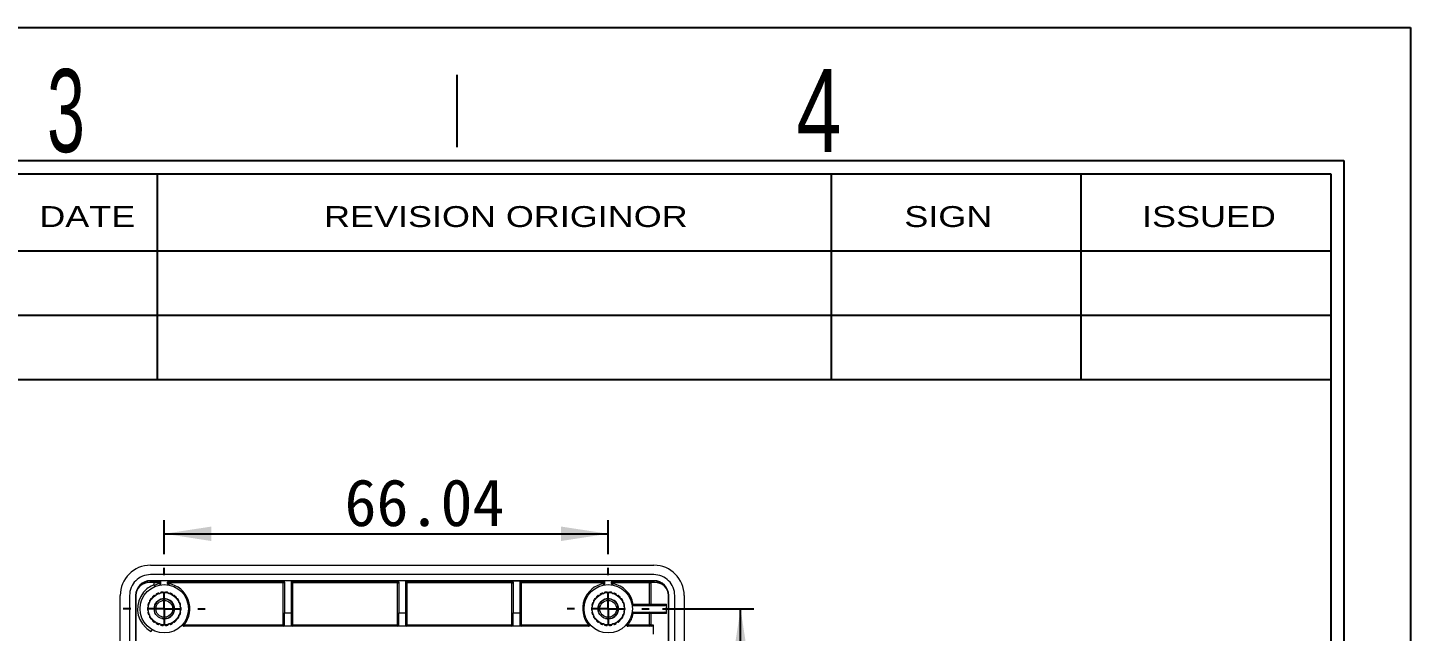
# Model space of a CAD drawing. Header units: millimetres. Extents: x 3 to 590, y 3 to 417.
# Drawn here: x 384.5 to 590.2, y 327.5 to 417.3 of the extents above; entities that cross this region are included whole.
import ezdxf

# ---------------------------------------------------------------- set-up
doc = ezdxf.new("R2010")
doc.units = ezdxf.units.MM
doc.header["$LTSCALE"] = 2
doc.layers.add('SLD-0', color=179, linetype='Continuous')
doc.styles.add('SLDTEXTSTYLE0', font='SIMSUN.TTC', dxfattribs={"width": 0.67})
doc.styles.add('SLDTEXTSTYLE11', font='ARIAL.TTF', dxfattribs={"width": 1.2324})
doc.styles.add('SLDTEXTSTYLE15', font='SIMSUN.TTC')
doc.styles.add('SLDTEXTSTYLE6', font='GOTHIC.TTF', dxfattribs={"width": 0.7304})
doc.styles.add('SLDTEXTSTYLE7', font='GOTHIC.TTF', dxfattribs={"width": 0.61171})
doc.dimstyles.new('SLDDIMSTYLE0', dxfattribs={"dimtxt": 7, "dimasz": 7, "dimexe": 0, "dimexo": 0.0625, "dimgap": 1.75, "dimtad": 2, "dimrnd": 1e-09, "dimzin": 12, "dimdsep": 46, "dimtxsty": 'SLDTEXTSTYLE0', "dimsah": 1, "dimcen": 0.09, "dimadec": 0, "dimazin": 3, "dimtfac": 1, "dimtofl": 0, "dimtmove": 0, "dimatfit": 3, "dimfxl": 0, "dimfrac": 2, "dimtolj": 1, "dimtzin": 12, "dimarcsym": 0})

# ---------------------------------------------------------------- blocks, each defined once
blk = doc.blocks.new('_D_6')
at = {"layer": 'SLD-0', "color": 5}
for p, q in [((404.84, 339), (404.84, 344.06)), ((470.88, 339), (470.88, 344.06)), ((404.84, 342.06), (470.88, 342.06))]:
    blk.add_line(p, q, dxfattribs=at)
for points in [[(404.84, 342.06), (411.84, 340.98), (411.84, 343.13)], [(470.88, 342.06), (463.88, 343.13), (463.88, 340.98)]]:
    blk.add_solid(points, dxfattribs=at)
at = {"layer": 'SLD-0', "color": 5, "insert": (431.65, 350.2), "char_height": 7, "attachment_point": 1, "style": 'SLDTEXTSTYLE15'}
blk.add_mtext('66.04', dxfattribs=at)
blk = doc.blocks.new('_D_7')
at = {"layer": 'SLD-0', "color": 5}
for p, q in [((478.98, 330.9), (492.57, 330.9)), ((490.57, 216.09), (490.57, 330.9)), ((478.98, 216.09), (492.57, 216.09))]:
    blk.add_line(p, q, dxfattribs=at)
for points in [[(490.57, 330.9), (489.49, 323.9), (491.65, 323.9)], [(490.57, 216.09), (491.65, 223.09), (489.49, 223.09)]]:
    blk.add_solid(points, dxfattribs=at)
at = {"layer": 'SLD-0', "color": 5, "insert": (482.43, 271.14), "char_height": 7, "attachment_point": 1, "rotation": 90, "style": 'SLDTEXTSTYLE15'}
blk.add_mtext('114.81', dxfattribs=at)
blk = doc.blocks.new('SW_CENTERMARKSYMBOL_0')
at = {"layer": 'SLD-0', "color": 0}
for p, q in [((0, 5), (0, 6.1)), ((0, 0), (0, 2.5)), ((-5, 0), (-6.1, 0)), ((0, 0), (-2.5, 0)), ((0, 0), (0, -2.5)), ((0, 0), (2.5, 0)), ((5, 0), (6.1, 0)), ((0, -5), (0, -6.1))]:
    blk.add_line(p, q, dxfattribs=at)
blk = doc.blocks.new('SW_CENTERMARKSYMBOL_3')
at = {"layer": 'SLD-0', "color": 0}
for p, q in [((0, 5), (0, 6.1)), ((0, 0), (0, 2.5)), ((-5, 0), (-6.1, 0)), ((0, 0), (-2.5, 0)), ((0, 0), (0, -2.5)), ((0, 0), (2.5, 0)), ((5, 0), (6.1, 0)), ((0, -5), (0, -6.1))]:
    blk.add_line(p, q, dxfattribs=at)

msp = doc.modelspace()

# ---------------------------------------------------------------- linework, layer by layer
at = {"color": 7, "linetype": 'Continuous', "lineweight": 15}
for p, q in [((402.782, 337.381), (477.684, 337.381)), ((477.683, 335.981), (402.783, 335.981)), ((403.305, 334.76), (402.695, 334.785)), ((477.683, 335.081), (402.783, 335.081)), ((402.879, 334.985), (402.783, 335.081)), ((402.879, 334.985), (403.438, 334.962)), ((404.343, 334.762), (403.305, 334.762)), ((403.305, 334.76), (403.305, 334.452)), ((403.438, 334.962), (404.143, 334.962)), ((405.543, 335.056), (404.143, 335.056)), ((404.143, 334.962), (404.143, 335.056)), ((404.343, 334.636), (404.343, 334.856)), ((405.343, 334.636), (405.343, 334.856)), ((405.543, 334.762), (405.343, 334.762)), ((405.543, 334.636), (405.343, 334.636)), ((405.543, 335.056), (405.543, 334.962)), ((405.543, 334.962), (422.533, 334.962)), ((405.543, 334.762), (405.543, 334.962)), ((405.543, 334.762), (405.543, 334.636)), ((422.533, 334.762), (405.543, 334.762)), ((423.933, 335.056), (422.533, 335.056)), ((422.533, 334.962), (422.533, 335.056)), ((422.533, 334.762), (422.533, 334.962)), ((422.733, 334.762), (422.533, 334.762)), ((422.533, 328.501), (422.533, 334.762)), ((422.733, 334.856), (422.733, 330.301)), ((423.733, 334.856), (423.733, 330.301)), ((423.733, 334.762), (423.933, 334.762)), ((423.933, 335.056), (423.933, 334.962)), ((423.933, 334.962), (439.533, 334.962)), ((423.933, 334.962), (423.933, 334.762)), ((423.933, 334.762), (423.933, 328.501)), ((439.533, 334.762), (423.933, 334.762)), ((440.933, 335.056), (439.533, 335.056)), ((439.533, 334.962), (439.533, 335.056)), ((439.533, 334.762), (439.533, 334.962)), ((439.533, 334.762), (439.733, 334.762)), ((439.533, 328.501), (439.533, 334.762)), ((439.733, 334.856), (439.733, 330.301)), ((440.733, 334.856), (440.733, 330.301)), ((440.933, 334.762), (440.733, 334.762)), ((440.933, 335.056), (440.933, 334.962)), ((440.933, 334.962), (456.533, 334.962)), ((440.933, 334.762), (440.933, 334.962)), ((440.933, 334.762), (440.933, 328.501)), ((456.533, 334.762), (440.933, 334.762)), ((456.533, 335.056), (457.933, 335.056)), ((456.533, 334.962), (456.533, 335.056)), ((456.533, 334.762), (456.533, 334.962)), ((456.533, 334.762), (456.733, 334.762)), ((456.533, 328.501), (456.533, 334.762)), ((456.733, 334.856), (456.733, 330.301)), ((457.733, 334.856), (457.733, 330.301)), ((457.733, 334.762), (457.933, 334.762)), ((457.933, 335.056), (457.933, 334.962)), ((457.933, 334.962), (470.183, 334.962)), ((457.933, 334.962), (457.933, 334.762)), ((457.933, 334.762), (457.933, 328.501)), ((470.183, 334.762), (457.933, 334.762)), ((471.583, 335.056), (470.183, 335.056)), ((470.183, 334.962), (470.183, 335.056)), ((470.183, 334.762), (470.183, 334.962)), ((470.183, 334.636), (470.183, 334.762)), ((470.183, 334.762), (470.383, 334.762)), ((470.183, 334.636), (470.383, 334.636)), ((470.383, 334.636), (470.383, 334.856)), ((471.383, 334.636), (471.383, 334.856)), ((471.383, 334.762), (471.583, 334.762)), ((471.383, 334.636), (471.583, 334.636)), ((471.583, 335.056), (471.583, 334.962)), ((471.583, 334.962), (477.028, 334.962)), ((471.583, 334.962), (471.583, 334.762)), ((471.583, 334.762), (471.583, 334.636)), ((477.028, 334.762), (471.583, 334.762)), ((477.028, 334.962), (477.587, 334.985)), ((477.028, 334.962), (477.028, 334.762)), ((477.028, 334.762), (477.212, 334.762)), ((477.028, 331.601), (477.028, 334.762)), ((477.771, 334.785), (477.212, 334.762)), ((477.212, 334.762), (477.212, 331.601)), ((477.683, 335.081), (477.587, 334.985)), ((398.283, 208.157), (398.283, 332.882)), ((399.683, 332.881), (399.683, 208.081)), ((400.583, 332.881), (400.583, 208.442)), ((400.583, 332.881), (400.593, 332.871)), ((400.593, 208.552), (400.593, 332.871)), ((400.609, 332.871), (400.593, 332.871)), ((400.609, 332.871), (400.609, 208.552)), ((474.618, 331.601), (474.618, 331.401)), ((474.618, 331.601), (477.028, 331.601)), ((474.618, 331.401), (479.32, 331.401)), ((477.028, 331.601), (477.028, 331.401)), ((477.028, 331.601), (477.212, 331.601)), ((477.212, 331.601), (479.538, 331.601)), ((479.538, 330.201), (479.538, 331.601)), ((479.872, 332.871), (479.857, 332.871)), ((479.857, 208.552), (479.857, 332.871)), ((479.872, 332.871), (479.882, 332.881)), ((479.872, 332.871), (479.872, 208.552)), ((479.882, 208.442), (479.882, 332.881)), ((480.782, 208.081), (480.782, 332.881)), ((482.183, 332.882), (482.183, 208.157)), ((422.733, 330.301), (423.733, 330.301)), ((422.733, 328.301), (422.733, 330.301)), ((423.733, 330.301), (423.733, 328.301)), ((439.733, 330.301), (440.733, 330.301)), ((439.733, 328.301), (439.733, 330.301)), ((440.733, 330.301), (440.733, 328.301)), ((456.733, 330.301), (457.733, 330.301)), ((456.733, 328.301), (456.733, 330.301)), ((457.733, 330.301), (457.733, 328.301)), ((474.618, 330.401), (479.32, 330.401)), ((474.618, 330.201), (474.618, 330.401)), ((477.028, 330.201), (474.618, 330.201)), ((477.028, 330.401), (477.028, 330.201)), ((477.212, 330.201), (477.028, 330.201)), ((477.028, 328.501), (477.028, 330.201)), ((477.212, 330.201), (477.212, 328.501)), ((479.538, 330.201), (477.212, 330.201)), ((407.789, 328.301), (407.789, 328.501)), ((407.789, 328.501), (422.533, 328.501)), ((422.533, 328.301), (407.789, 328.301)), ((422.533, 328.301), (422.533, 328.501)), ((422.733, 328.501), (422.533, 328.501)), ((423.733, 328.301), (422.733, 328.301)), ((423.733, 328.501), (423.933, 328.501)), ((423.933, 328.301), (423.933, 328.501)), ((423.933, 328.501), (439.533, 328.501)), ((439.533, 328.301), (423.933, 328.301)), ((439.533, 328.501), (439.733, 328.501)), ((439.533, 328.501), (439.533, 328.301)), ((440.733, 328.301), (439.733, 328.301)), ((440.733, 328.501), (440.933, 328.501)), ((440.933, 328.301), (440.933, 328.501)), ((440.933, 328.501), (456.533, 328.501)), ((456.533, 328.301), (440.933, 328.301)), ((456.733, 328.501), (456.533, 328.501)), ((456.533, 328.301), (456.533, 328.501)), ((457.733, 328.301), (456.733, 328.301)), ((457.733, 328.501), (457.933, 328.501)), ((457.933, 328.301), (457.933, 328.501)), ((457.933, 328.501), (467.937, 328.501)), ((467.937, 328.301), (457.933, 328.301)), ((467.937, 328.301), (467.937, 328.501)), ((473.829, 328.501), (473.829, 328.301)), ((473.829, 328.501), (477.028, 328.501)), ((477.368, 328.301), (473.829, 328.301)), ((477.028, 328.301), (477.028, 328.501)), ((477.212, 328.501), (477.028, 328.501)), ((477.212, 328.501), (477.585, 328.501)), ((477.585, 328.501), (477.585, 327.101))]:
    msp.add_line(p, q, dxfattribs=at)
at = {"color": 7, "linetype": 'Continuous', "lineweight": 15, "flags": 128}
for points in [[(405.543, 334.636), (405.536, 334.598), (405.529, 334.561), (405.522, 334.527), (405.517, 334.497), (405.512, 334.473), (405.509, 334.455), (405.507, 334.443), (405.506, 334.44)], [(470.183, 334.636), (470.19, 334.598), (470.197, 334.561), (470.203, 334.527), (470.209, 334.497), (470.213, 334.473), (470.217, 334.455), (470.219, 334.443), (470.22, 334.44)], [(471.546, 334.44), (471.547, 334.443), (471.549, 334.455), (471.552, 334.473), (471.557, 334.497), (471.562, 334.527), (471.569, 334.561), (471.576, 334.598), (471.583, 334.636)], [(474.618, 331.601), (474.579, 331.594), (474.543, 331.587), (474.509, 331.581), (474.479, 331.575), (474.454, 331.571), (474.436, 331.567), (474.425, 331.565), (474.421, 331.564)], [(474.618, 330.201), (474.579, 330.208), (474.543, 330.215), (474.509, 330.222), (474.479, 330.227), (474.454, 330.232), (474.436, 330.235), (474.425, 330.237), (474.421, 330.238)], [(407.634, 328.628), (407.637, 328.625), (407.646, 328.618), (407.66, 328.606), (407.679, 328.591), (407.703, 328.571), (407.73, 328.55), (407.759, 328.526), (407.789, 328.501)], [(467.937, 328.501), (467.967, 328.526), (467.996, 328.55), (468.023, 328.571), (468.046, 328.591), (468.066, 328.606), (468.08, 328.618), (468.089, 328.625), (468.092, 328.628)], [(473.829, 328.501), (473.799, 328.526), (473.77, 328.55), (473.743, 328.571), (473.719, 328.591), (473.7, 328.606), (473.686, 328.618), (473.677, 328.625), (473.674, 328.628)]]:
    msp.add_lwpolyline(points, dxfattribs=at)
at = {"color": 7, "linetype": 'Continuous', "lineweight": 15}
for centre, radius in [((404.843, 330.901), 3.6), ((404.843, 330.901), 2.4), ((470.883, 330.901), 3.6), ((470.883, 330.901), 2.4), ((404.843, 330.901), 1.5), ((404.843, 330.901), 1.25), ((470.883, 330.901), 1.5), ((470.883, 330.901), 1.25)]:
    msp.add_circle(centre, radius, dxfattribs=at)
for centre, radius, start, end in [((404.659, 330.901), 3.8, 139.86229, 227.31923), ((402.889, 334.791), 0.194, 92.91913, 181.81087), ((404.843, 330.901), 3.8, 97.56084, 113.64419), ((404.843, 330.901), 2.5, 111.38834, 117.70257), ((403.96, 333.155), 0.08, 39.20997, 111.38834), ((404.139, 333.3), 0.15, 219.20997, 353.51731), ((404.143, 334.636), 0.2, 280.61511, 0), ((404.367, 333.274), 0.08, 101.33893, 173.51731), ((404.843, 330.901), 2.5, 95.02471, 101.33893), ((404.631, 333.312), 0.08, 22.84633, 95.02471), ((404.843, 333.401), 0.15, 202.84633, 337.15367), ((405.055, 333.312), 0.08, 84.97529, 157.15367), ((404.843, 330.901), 2.5, 78.66107, 84.97529), ((405.319, 333.274), 0.08, 6.48269, 78.66107), ((405.543, 334.762), 0.2, 89.99578, 179.99462), ((405.543, 334.636), 0.2, 180, 259.38489), ((405.547, 333.3), 0.15, 186.48269, 320.79003), ((404.843, 330.901), 3.8, 320.83329, 79.38489), ((405.725, 333.155), 0.08, 68.61166, 140.79003), ((404.843, 330.901), 2.5, 62.29743, 68.61166), ((422.533, 334.762), 0.2, 0.00454, 90.00506), ((423.933, 334.762), 0.2, 89.99494, 179.99546), ((439.533, 334.762), 0.2, 0.00476, 90.00493), ((440.933, 334.762), 0.2, 89.99507, 179.99524), ((456.533, 334.762), 0.2, 0.00454, 90.00506), ((457.933, 334.762), 0.2, 89.99494, 179.99546), ((470.883, 330.901), 3.8, 100.61511, 219.16671), ((470.883, 330.901), 2.5, 111.38834, 117.70257), ((470, 333.155), 0.08, 39.20997, 111.38834), ((470.179, 333.3), 0.15, 219.20997, 353.51731), ((470.183, 334.762), 0.2, 0.00454, 90.00506), ((470.183, 334.636), 0.2, 280.61511, 0), ((470.407, 333.274), 0.08, 101.33893, 173.51731), ((470.883, 330.901), 2.5, 95.02471, 101.33893), ((470.671, 333.312), 0.08, 22.84633, 95.02471), ((470.883, 333.401), 0.15, 202.84633, 337.15367), ((471.095, 333.312), 0.08, 84.97529, 157.15367), ((470.883, 330.901), 2.5, 78.66107, 84.97529), ((471.359, 333.274), 0.08, 6.48269, 78.66107), ((471.583, 334.762), 0.2, 89.99418, 179.99568), ((471.583, 334.636), 0.2, 180, 259.38489), ((471.587, 333.3), 0.15, 186.48269, 320.79003), ((470.883, 330.901), 3.8, 10.61511, 79.38489), ((471.765, 333.155), 0.08, 68.61166, 140.79003), ((470.883, 330.901), 2.5, 62.29743, 68.61166), ((477.018, 334.768), 0.194, 358.18733, 87.08267), ((477.577, 334.791), 0.194, 358.18913, 87.08087), ((402.368, 331.257), 0.15, 284.66451, 58.97185), ((402.487, 331.454), 0.08, 166.79348, 238.97185), ((404.843, 330.901), 2.5, 160.47925, 166.79348), ((402.562, 331.71), 0.08, 88.30087, 160.47925), ((402.569, 331.94), 0.15, 268.30087, 42.60822), ((402.738, 332.095), 0.08, 150.42984, 222.60822), ((404.843, 330.901), 2.5, 144.11561, 150.42984), ((402.882, 332.32), 0.08, 71.93724, 144.11561), ((402.953, 332.538), 0.15, 251.93724, 26.24458), ((403.16, 332.64), 0.08, 134.0662, 206.24458), ((404.843, 330.901), 2.5, 127.75198, 134.0662), ((403.361, 332.815), 0.08, 55.5736, 127.75198), ((403.491, 333.004), 0.15, 235.5736, 9.88094), ((403.718, 333.044), 0.08, 117.70257, 189.88094), ((405.968, 333.044), 0.08, 350.11906, 62.29743), ((406.194, 333.004), 0.15, 170.11906, 304.4264), ((406.324, 332.815), 0.08, 52.24802, 124.4264), ((404.843, 330.901), 2.5, 45.9338, 52.24802), ((406.526, 332.64), 0.08, 333.75542, 45.9338), ((406.732, 332.538), 0.15, 153.75542, 288.06276), ((406.804, 332.32), 0.08, 35.88439, 108.06276), ((404.843, 330.901), 2.5, 29.57016, 35.88439), ((407.117, 331.94), 0.15, 137.39178, 271.69913), ((406.948, 332.095), 0.08, 317.39178, 29.57016), ((407.124, 331.71), 0.08, 19.52075, 91.69913), ((407.317, 331.257), 0.15, 121.02815, 255.33549), ((404.843, 330.901), 2.5, 13.20652, 19.52075), ((407.199, 331.454), 0.08, 301.02815, 13.20652), ((468.408, 331.257), 0.15, 284.66451, 58.97185), ((468.527, 331.454), 0.08, 166.79348, 238.97185), ((470.883, 330.901), 2.5, 160.47925, 166.79348), ((468.602, 331.71), 0.08, 88.30087, 160.47925), ((468.609, 331.94), 0.15, 268.30087, 42.60822), ((468.778, 332.095), 0.08, 150.42984, 222.60822), ((470.883, 330.901), 2.5, 144.11561, 150.42984), ((468.922, 332.32), 0.08, 71.93724, 144.11561), ((468.993, 332.538), 0.15, 251.93724, 26.24458), ((469.2, 332.64), 0.08, 134.0662, 206.24458), ((470.883, 330.901), 2.5, 127.75198, 134.0662), ((469.401, 332.815), 0.08, 55.5736, 127.75198), ((469.531, 333.004), 0.15, 235.5736, 9.88094), ((469.758, 333.044), 0.08, 117.70257, 189.88094), ((472.008, 333.044), 0.08, 350.11906, 62.29743), ((472.234, 333.004), 0.15, 170.11906, 304.4264), ((472.364, 332.815), 0.08, 52.24802, 124.4264), ((470.883, 330.901), 2.5, 45.9338, 52.24802), ((472.566, 332.64), 0.08, 333.75542, 45.9338), ((472.772, 332.538), 0.15, 153.75542, 288.06276), ((472.844, 332.32), 0.08, 35.88439, 108.06276), ((470.883, 330.901), 2.5, 29.57016, 35.88439), ((473.157, 331.94), 0.15, 137.39178, 271.69913), ((472.988, 332.095), 0.08, 317.39178, 29.57016), ((473.164, 331.71), 0.08, 19.52075, 91.69913), ((473.357, 331.257), 0.15, 121.02815, 255.33549), ((470.883, 330.901), 2.5, 13.20652, 19.52075), ((473.239, 331.454), 0.08, 301.02815, 13.20652), ((474.618, 331.601), 0.2, 190.61511, 270), ((477.02, 331.594), 0.193, 272.4673, 2.27334), ((404.843, 330.901), 2.5, 176.84289, 183.15711), ((402.427, 331.035), 0.08, 104.66451, 176.84289), ((402.427, 330.768), 0.08, 183.15711, 255.33549), ((402.368, 330.545), 0.15, 301.02815, 75.33549), ((402.487, 330.348), 0.08, 121.02815, 193.20652), ((404.843, 330.901), 2.5, 193.20652, 199.52075), ((402.562, 330.093), 0.08, 199.52075, 271.69913), ((402.569, 329.863), 0.15, 317.39178, 91.69913), ((402.738, 329.707), 0.08, 137.39178, 209.57016), ((404.843, 330.901), 2.5, 209.57016, 215.88439), ((402.882, 329.483), 0.08, 215.88439, 288.06276), ((402.953, 329.264), 0.15, 333.75542, 108.06276), ((403.16, 329.162), 0.08, 153.75542, 225.9338), ((406.732, 329.264), 0.15, 71.93724, 206.24458), ((406.526, 329.162), 0.08, 314.0662, 26.24458), ((406.804, 329.483), 0.08, 251.93724, 324.11561), ((404.843, 330.901), 2.5, 324.11561, 330.42984), ((407.117, 329.863), 0.15, 88.30087, 222.60822), ((406.948, 329.707), 0.08, 330.42984, 42.60822), ((407.124, 330.093), 0.08, 268.30087, 340.47925), ((407.317, 330.545), 0.15, 104.66451, 238.97185), ((404.843, 330.901), 2.5, 340.47925, 346.79348), ((407.199, 330.348), 0.08, 346.79348, 58.97185), ((407.259, 331.035), 0.08, 3.15711, 75.33549), ((407.259, 330.768), 0.08, 284.66451, 356.84289), ((404.843, 330.901), 2.5, 356.84289, 3.15711), ((470.883, 330.901), 2.5, 176.84289, 183.15711), ((468.467, 331.035), 0.08, 104.66451, 176.84289), ((468.467, 330.768), 0.08, 183.15711, 255.33549), ((468.408, 330.545), 0.15, 301.02815, 75.33549), ((468.527, 330.348), 0.08, 121.02815, 193.20652), ((470.883, 330.901), 2.5, 193.20652, 199.52075), ((468.602, 330.093), 0.08, 199.52075, 271.69913), ((468.609, 329.863), 0.15, 317.39178, 91.69913), ((468.778, 329.707), 0.08, 137.39178, 209.57016), ((470.883, 330.901), 2.5, 209.57016, 215.88439), ((468.922, 329.483), 0.08, 215.88439, 288.06276), ((468.993, 329.264), 0.15, 333.75542, 108.06276), ((469.2, 329.162), 0.08, 153.75542, 225.9338), ((472.772, 329.264), 0.15, 71.93724, 206.24458), ((472.566, 329.162), 0.08, 314.0662, 26.24458), ((472.844, 329.483), 0.08, 251.93724, 324.11561), ((470.883, 330.901), 2.5, 324.11561, 330.42984), ((473.157, 329.863), 0.15, 88.30087, 222.60822), ((472.988, 329.707), 0.08, 330.42984, 42.60822), ((473.164, 330.093), 0.08, 268.30087, 340.47925), ((473.357, 330.545), 0.15, 104.66451, 238.97185), ((470.883, 330.901), 2.5, 340.47925, 346.79348), ((473.239, 330.348), 0.08, 346.79348, 58.97185), ((473.299, 331.035), 0.08, 3.15711, 75.33549), ((473.299, 330.768), 0.08, 284.66451, 356.84289), ((470.883, 330.901), 2.5, 356.84289, 3.15711), ((470.883, 330.901), 3.8, 320.83329, 349.38489), ((474.618, 330.201), 0.2, 90, 169.38489), ((477.02, 330.209), 0.193, 357.72941, 87.53102), ((404.843, 330.901), 2.5, 225.9338, 232.24802), ((403.361, 328.988), 0.08, 232.24802, 304.4264), ((403.491, 328.798), 0.15, 350.11906, 124.4264), ((403.718, 328.759), 0.08, 170.11906, 242.29743), ((404.843, 330.901), 2.5, 242.29743, 248.61166), ((403.96, 328.648), 0.08, 248.61166, 320.79003), ((404.139, 328.503), 0.15, 6.48269, 140.79003), ((404.367, 328.528), 0.08, 186.48269, 258.66107), ((404.843, 330.901), 2.5, 258.66107, 264.97529), ((404.631, 328.491), 0.08, 264.97529, 337.15367), ((404.843, 328.401), 0.15, 22.84633, 157.15367), ((405.055, 328.491), 0.08, 202.84633, 275.02471), ((404.843, 330.901), 2.5, 275.02471, 281.33893), ((405.319, 328.528), 0.08, 281.33893, 353.51731), ((405.547, 328.503), 0.15, 39.20997, 173.51731), ((405.725, 328.648), 0.08, 219.20997, 291.38834), ((404.843, 330.901), 2.5, 291.38834, 297.70257), ((405.968, 328.759), 0.08, 297.70257, 9.88094), ((406.194, 328.798), 0.15, 55.5736, 189.88094), ((406.324, 328.988), 0.08, 235.5736, 307.75198), ((404.843, 330.901), 2.5, 307.75198, 314.0662), ((407.789, 328.501), 0.2, 140.83329, 270), ((422.533, 328.501), 0.2, 270, 0), ((423.933, 328.501), 0.2, 180, 270), ((439.533, 328.501), 0.2, 270, 0), ((440.933, 328.501), 0.2, 180, 270), ((456.533, 328.501), 0.2, 270, 0), ((457.933, 328.501), 0.2, 180, 270), ((467.937, 328.501), 0.2, 270, 39.16671), ((470.883, 330.901), 2.5, 225.9338, 232.24802), ((469.401, 328.988), 0.08, 232.24802, 304.4264), ((469.531, 328.798), 0.15, 350.11906, 124.4264), ((469.758, 328.759), 0.08, 170.11906, 242.29743), ((470.883, 330.901), 2.5, 242.29743, 248.61166), ((470, 328.648), 0.08, 248.61166, 320.79003), ((470.179, 328.503), 0.15, 6.48269, 140.79003), ((470.407, 328.528), 0.08, 186.48269, 258.66107), ((470.883, 330.901), 2.5, 258.66107, 264.97529), ((470.671, 328.491), 0.08, 264.97529, 337.15367), ((470.883, 328.401), 0.15, 22.84633, 157.15367), ((471.095, 328.491), 0.08, 202.84633, 275.02471), ((470.883, 330.901), 2.5, 275.02471, 281.33893), ((471.359, 328.528), 0.08, 281.33893, 353.51731), ((471.587, 328.503), 0.15, 39.20997, 173.51731), ((471.765, 328.648), 0.08, 219.20997, 291.38834), ((470.883, 330.901), 2.5, 291.38834, 297.70257), ((472.008, 328.759), 0.08, 297.70257, 9.88094), ((472.234, 328.798), 0.15, 55.5736, 189.88094), ((472.364, 328.988), 0.08, 235.5736, 307.75198), ((470.883, 330.901), 2.5, 307.75198, 314.0662), ((473.829, 328.501), 0.2, 140.83329, 270), ((477.02, 328.494), 0.193, 272.46898, 2.27059)]:
    msp.add_arc(centre, radius, start, end, dxfattribs=at)
at = {"color": 8, "linetype": 'Continuous', "lineweight": 15}
for start, end in [(110.86704, 139.86229), (227.31923, 242.10164)]:
    msp.add_arc((404.659, 330.901), 3.8, start, end, dxfattribs=at)
at = {"color": 7, "linetype": 'Continuous', "lineweight": 0}
for centre in [(404.843, 330.901), (470.883, 330.901)]:
    msp.add_arc(centre, 1.5, 255, 195, dxfattribs=at)
at = {"color": 7, "linetype": 'Continuous', "lineweight": 15}
for centre, major_axis, ratio, start_param, end_param in [((402.784, 332.881), (-3.183, 3.183), 0.9996955, 5.4979394, 7.0684312), ((477.682, 332.881), (3.183, 3.183), 0.9996955, 5.4979394, 7.0684312), ((402.784, 332.881), (-1.556, 1.556), 0.9996955, 5.4979394, 7.0684312), ((402.879, 332.785), (2.119, -0.906), 0.947187, 1.9557587, 3.5262505), ((402.695, 332.785), (1.934, -0.829), 0.9421498, 1.9549999, 3.5254916), ((403.438, 334.762), (0.004, 0.2), 0.661667, 0.0310511, 1.5843941), ((403.522, 334.759), (0.217, -0.009), 0.9203861, 3.1687883, 3.1794223), ((404.143, 334.856), (0, 0.2), 0.9998477, 4.712389, 6.2831853), ((404.143, 334.762), (0.143, -0.143), 0.9826973, 0.7941248, 2.3474678), ((405.543, 334.856), (0, -0.2), 0.9998477, 3.1415927, 4.712389), ((422.533, 334.856), (0, 0.2), 0.9998477, 4.712389, 6.2831853), ((423.933, 334.856), (0, -0.2), 0.9998477, 3.1415927, 4.712389), ((439.533, 334.856), (0, 0.2), 0.9998477, 4.712389, 6.2831853), ((440.933, 334.856), (0, -0.2), 0.9998477, 3.1415927, 4.712389), ((456.533, 334.856), (0, 0.2), 0.9998477, 4.712389, 6.2831853), ((457.933, 334.856), (0, -0.2), 0.9998477, 3.1415927, 4.712389), ((470.183, 334.856), (0, 0.2), 0.9998477, 4.712389, 6.2831853), ((471.583, 334.856), (0, -0.2), 0.9998477, 3.1415927, 4.712389), ((477.586, 332.785), (2.119, 0.906), 0.947187, 5.8985275, 7.4690192), ((477.682, 332.881), (1.556, 1.556), 0.9996955, 5.4979394, 7.0684312), ((477.771, 332.785), (1.934, 0.829), 0.9421498, 5.8992864, 7.4697781), ((479.32, 331.601), (-0.217, 0), 0.9205049, 1.5707963, 3.1415927), ((479.32, 330.201), (0.217, 0), 0.9205049, 0, 1.5707963), ((477.368, 328.501), (0.217, 0), 0.9205049, 4.712389, 6.2831853)]:
    msp.add_ellipse(centre, major_axis=major_axis, ratio=ratio, start_param=start_param, end_param=end_param, dxfattribs=at)
for points in [[(402.783, 335.981), (402.38, 335.981), (401.565, 335.82), (400.534, 335.13), (399.844, 334.1), (399.683, 333.284), (399.683, 332.881)], [(480.782, 332.881), (480.782, 333.284), (480.621, 334.1), (479.931, 335.13), (478.901, 335.82), (478.086, 335.981), (477.683, 335.981)], [(403.305, 334.452), (403.305, 334.428), (403.31, 334.405), (403.319, 334.382)]]:
    msp.add_open_spline(points, degree=3, dxfattribs=at)
for points, knots in [([(403.319, 334.382), (403.341, 334.329), (403.377, 334.285), (403.448, 334.239), (403.483, 334.235), (403.512, 334.246)], [0, 0, 0, 0, 0.5, 0.5, 1, 1, 1, 1]), ([(403.19, 327.703), (403.127, 327.736), (403.051, 327.74), (402.956, 327.695), (402.929, 327.672), (402.891, 327.613), (402.881, 327.578), (402.881, 327.543)], [0, 0, 0, 0, 0.5, 0.5, 0.75, 0.75, 1, 1, 1, 1])]:
    msp.add_open_spline(points, degree=3, knots=knots, dxfattribs=at)
at = {"layer": 'SLD-0'}
for p, q in [((3.181, 417.347), (590.213, 417.347)), ((590.213, 417.347), (590.213, 2.588)), ((25.35, 395.622), (578.363, 395.622)), ((504.035, 395.622), (504.035, 365.027)), ((541.199, 395.622), (541.199, 365.027)), ((578.363, 395.622), (578.363, 14.438))]:
    msp.add_line(p, q, dxfattribs=at)
at = {"layer": 'SLD-0', "color": 6, "linetype": 'Continuous'}
for p, q in [((448.408, 399.572), (448.408, 410.339)), ((23.375, 397.597), (580.338, 397.597)), ((580.338, 397.597), (580.338, 12.463))]:
    msp.add_line(p, q, dxfattribs=at)
at = {"layer": 'SLD-0', "color": 179, "linetype": 'Continuous'}
for p, q in [((403.773, 395.622), (403.773, 365.027)), ((357.318, 384.149), (578.363, 384.149)), ((357.318, 374.588), (578.363, 374.588)), ((357.318, 365.027), (578.363, 365.027))]:
    msp.add_line(p, q, dxfattribs=at)

# ---------------------------------------------------------------- block references
at = {"layer": 'SLD-0', "color": 1}
for name, p in [('SW_CENTERMARKSYMBOL_0', (404.843, 330.901)), ('SW_CENTERMARKSYMBOL_3', (470.883, 330.901))]:
    msp.add_blockref(name, p, dxfattribs=at)

# ---------------------------------------------------------------- texts
at = {"layer": 'SLD-0', "char_height": 12.344, "attachment_point": 1}
for s, insert, style in [('3', (387.413, 411.186), 'SLDTEXTSTYLE7'), ('4', (498.881, 411.174), 'SLDTEXTSTYLE6')]:
    msp.add_mtext(s, dxfattribs=dict(at, insert=insert, style=style))
at = {"layer": 'SLD-0', "color": 179, "attachment_point": 1, "style": 'SLDTEXTSTYLE11'}
for s, insert, char_height in [('REVISION ORIGINOR', (428.616, 390.8), 3.10727), ('SIGN', (514.933, 390.8), 3.1073), ('ISSUED', (550.296, 390.8), 3.1073), ('DATE', (386.253, 390.8), 3.1073)]:
    msp.add_mtext(s, dxfattribs=dict(at, insert=insert, char_height=char_height))

# ---------------------------------------------------------------- dimensions: what is measured, and where the dimension line sits
at = {"layer": 'SLD-0', "color": 5}
dim = msp.add_linear_dim(base=(470.883, 342.058), p1=(404.843, 337.001), p2=(470.883, 337.001), dimstyle='SLDDIMSTYLE0', dxfattribs=at)
dim.commit()
dim.dimension.update_dxf_attribs({"geometry": '_D_6', "text_midpoint": (438.46, 342.058), "dimtype": 160})
dim = msp.add_linear_dim(base=(490.571, 330.901), p1=(476.983, 216.091), p2=(476.983, 330.901), angle=90, dimstyle='SLDDIMSTYLE0', dxfattribs=at)
dim.commit()
dim.dimension.update_dxf_attribs({"geometry": '_D_7', "text_midpoint": (490.571, 279.303), "dimtype": 160})

doc.saveas('drawing.dxf')
